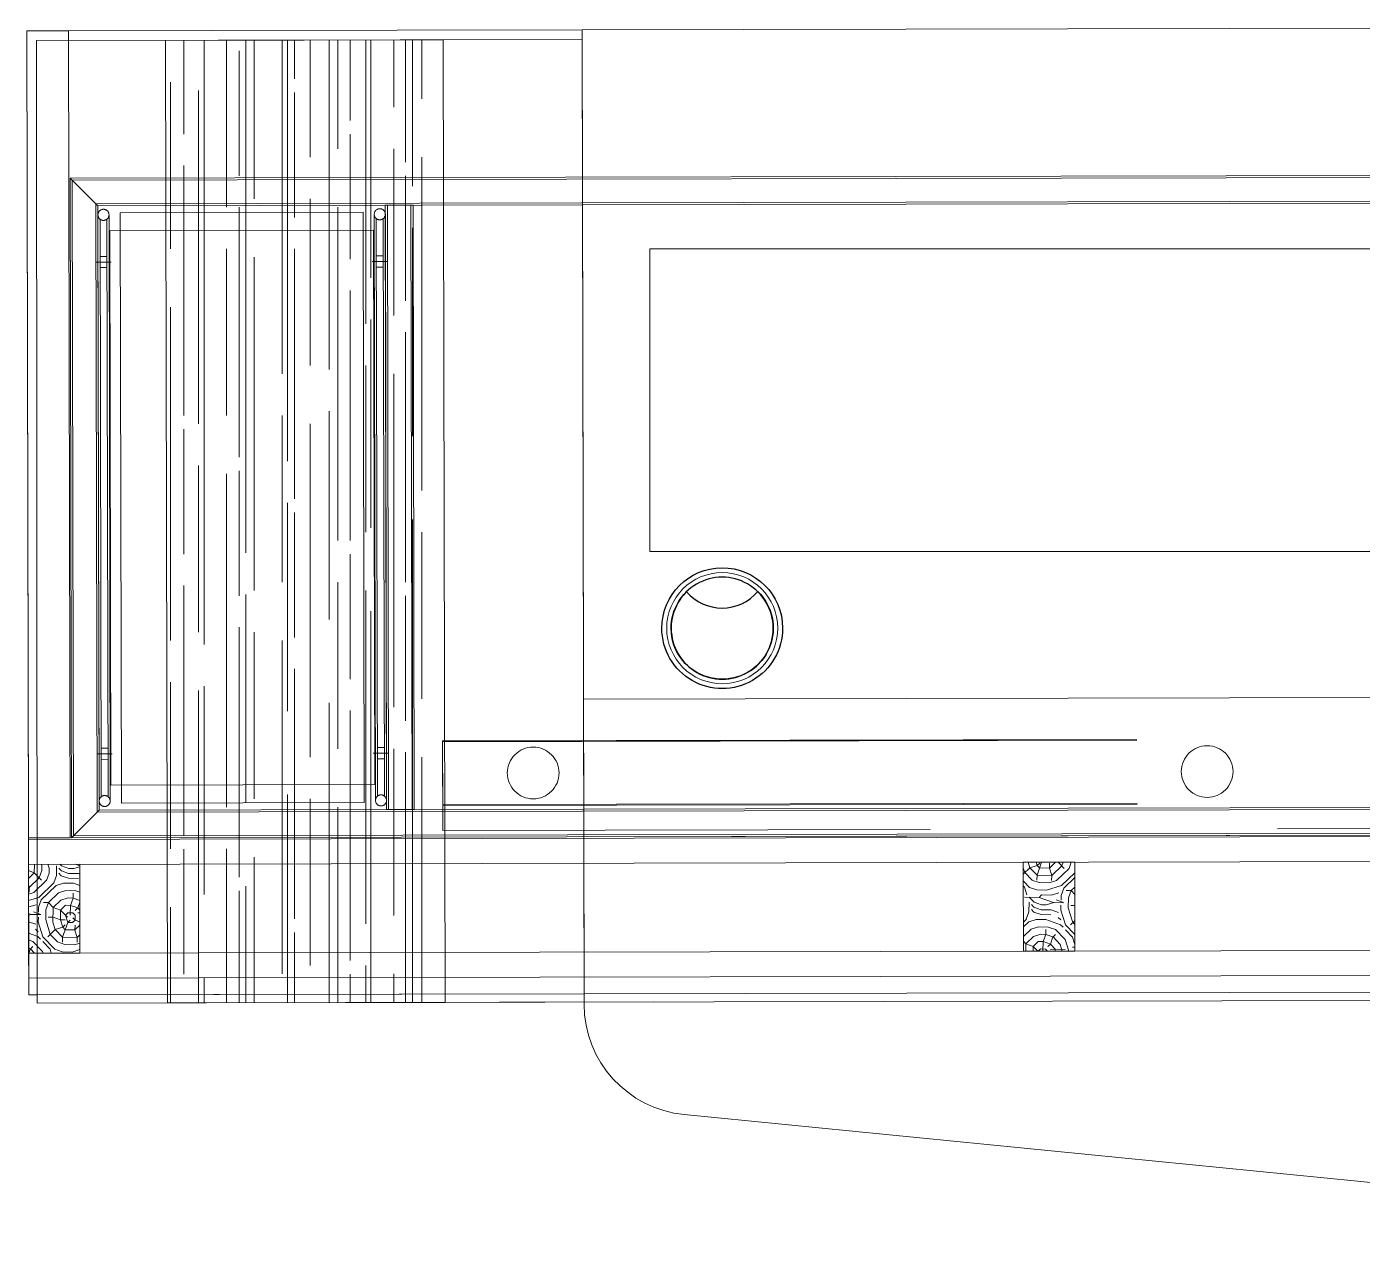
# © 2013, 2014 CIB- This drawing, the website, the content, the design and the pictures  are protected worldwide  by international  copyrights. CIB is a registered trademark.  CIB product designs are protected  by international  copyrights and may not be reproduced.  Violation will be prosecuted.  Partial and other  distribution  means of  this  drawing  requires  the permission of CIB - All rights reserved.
# Model space of a CAD drawing. Header units: inches. Extents: x 78 to 199, y 70 to 92.
# Drawn here: x 94.101 to 95.063, y 76.426 to 77.308 of the extents above; entities that cross this region are included whole.
import ezdxf
from ezdxf.enums import TextEntityAlignment as Align

# ---------------------------------------------------------------- set-up
doc = ezdxf.new("R2010")
doc.units = ezdxf.units.IN
doc.header["$MEASUREMENT"] = 0
for name, pattern in [('ACAD_ISO02W100', [15, 12, -3]), ('DASHED', [0.75, 0.5, -0.25]), ('DGN Style 5', [15.868117, 6.800621, -9.067495])]:
    doc.linetypes.add(name, pattern=pattern)
for name, color, linetype in [('1501', 6, 'Continuous'), ('A002_Pen02', 2, 'Continuous'), ('DIM', 152, 'Continuous')]:
    doc.layers.add(name, color=color, linetype=linetype)
for name, color, linetype, lineweight in [('A-FURNITURE', 2, 'Continuous', 0), ('FURN-LIGHT-EEE', 2, 'Continuous', 18), ('HATCH-EEE', 6, 'Continuous', 9)]:
    doc.layers.add(name, color=color, linetype=linetype, lineweight=lineweight)
doc.layers.add('GOLDCLADDING', color=7, linetype='Continuous', true_color=0xffc20a)
doc.styles.add('ROMANS', font='romans.shx')

# ---------------------------------------------------------------- blocks, each defined once
blk = doc.blocks.new('YJYJJYJTYJTY')
at = {"color": 252, "lineweight": 0, "ltscale": 3}
for p, q in [((-1.1351, 4.42137, -0.07909), (-0.7351, 4.42219, -0.07909)), ((-1.13366, 3.72736, -0.07909), (-1.1351, 4.42137, -0.07909)), ((-1.12808, 4.41438, -0.07909), (-0.73508, 4.41519, -0.07909)), ((-1.03508, 4.41457, -0.07909), (-0.83508, 4.41498, -0.07909)), ((-0.83508, 4.41498, -0.07909), (-0.83365, 3.72199, -0.07909)), ((0.3349, 4.42441, -0.07909), (-0.7351, 4.42219, -0.07909)), ((-0.7351, 4.42219, -0.07909), (-0.73366, 3.72819, -0.07909)), ((-0.7351, 4.42219, -0.07909), (-0.73389, 3.84119, -0.07909)), ((-0.73508, 4.41519, -0.07909), (-0.7351, 4.42219, -0.07909)), ((-0.73508, 4.41519, -0.07909), (-0.73366, 3.72819, -0.07909)), ((-1.12766, 3.72738, -0.07909), (-1.12808, 4.41438, -0.07909)), ((-1.03365, 3.72157, -0.07909), (-1.03508, 4.41457, -0.07909)), ((-0.73389, 3.84119, -0.07909), (0.3361, 3.84341, -0.07909)), ((-0.73366, 3.72819, -0.07909), (-1.13366, 3.72736, -0.07909)), ((-0.73366, 3.72819, -0.07909), (-1.12766, 3.72738, -0.07909)), ((-0.68365, 3.7223, -0.07909), (-1.12765, 3.72138, -0.07909)), ((-0.83365, 3.72199, -0.07909), (-1.03365, 3.72157, -0.07909))]:
    blk.add_line(p, q, dxfattribs=at)
at = {"color": 252, "linetype": 'DASHED', "lineweight": 0, "ltscale": 30}
for p, q in [((-1.1351, 4.42136, -0.07909), (-1.1051, 4.42142, -0.07909)), ((-1.13389, 3.84036, -0.07909), (-1.1351, 4.42136, -0.07909)), ((-1.1051, 4.42142, -0.07909), (-1.10389, 3.84043, -0.07909)), ((0.33611, 3.84241, -0.07909), (-1.13389, 3.83936, -0.07909)), ((-1.10389, 3.84043, -0.07909), (-1.13389, 3.84036, -0.07909)), ((-1.13389, 3.83936, -0.07909), (-1.13385, 3.82136, -0.07909)), ((-1.13385, 3.82136, -0.07909), (0.33614, 3.82441, -0.07909)), ((-1.09685, 3.82144, -0.07909), (-1.13385, 3.82136, -0.07909)), ((-1.13385, 3.82136, -0.07909), (-1.13372, 3.75736, -0.07909)), ((-1.09672, 3.75744, -0.07909), (-1.09685, 3.82144, -0.07909)), ((-0.41736, 3.82285, -0.07909), (-0.38036, 3.82292, -0.07909)), ((-0.41722, 3.75885, -0.07909), (-0.41736, 3.82285, -0.07909)), ((-0.38036, 3.82292, -0.07909), (-0.38022, 3.75892, -0.07909)), ((-1.13372, 3.75736, -0.07909), (0.33628, 3.76041, -0.07909)), ((-1.13372, 3.75736, -0.07909), (-1.09672, 3.75744, -0.07909)), ((-1.13368, 3.73936, -0.07909), (-1.13372, 3.75736, -0.07909)), ((-0.38022, 3.75892, -0.07909), (-0.41722, 3.75885, -0.07909)), ((0.33631, 3.74241, -0.07909), (-1.13368, 3.73936, -0.07909)), ((0.33631, 3.74241, -0.07909), (-1.13368, 3.73936, -0.07909)), ((-1.13368, 3.73936, -0.07909), (-1.13366, 3.72736, -0.07909)), ((-1.13366, 3.72736, -0.07909), (-1.12766, 3.72738, -0.07909)), ((-1.12766, 3.72738, -0.07909), (-1.12765, 3.72138, -0.07909)), ((-1.12765, 3.72138, -0.07909), (0.33035, 3.7244, -0.07909)), ((-0.73366, 3.72819, -0.07909), (0.33034, 3.7304, -0.07909))]:
    blk.add_line(p, q, dxfattribs=at)
at = {"color": 252, "linetype": 'ACAD_ISO02W100', "lineweight": 0, "ltscale": 3}
for p, q in [((-1.10388, 4.31543, -0.07909), (0.30412, 4.31834, -0.07909)), ((-1.08384, 4.29547, -0.07909), (-1.10388, 4.31543, -0.07909)), ((-1.10289, 3.84043, -0.07909), (-1.10388, 4.31543, -0.07909)), ((-1.10237, 4.31393, -0.07909), (0.30262, 4.31684, -0.07909)), ((-1.1014, 3.84193, -0.07909), (-1.10237, 4.31393, -0.07909)), ((-1.08534, 4.29697, -0.07909), (0.28566, 4.2998, -0.07909)), ((-1.08443, 3.85897, -0.07909), (-1.08534, 4.29697, -0.07909)), ((-1.08384, 4.29547, -0.07909), (0.28416, 4.2983, -0.07909)), ((-1.08293, 3.86047, -0.07909), (-1.08384, 4.29547, -0.07909)), ((-0.85684, 4.29594, -0.07909), (-0.87684, 4.2959, -0.07909)), ((-0.87684, 4.2959, -0.07909), (-0.87594, 3.8609, -0.07909)), ((-0.87444, 3.8609, -0.07909), (-0.87534, 4.2959, -0.07909)), ((-0.85744, 3.86094, -0.07909), (-0.85834, 4.29594, -0.07909)), ((-0.85594, 3.86094, -0.07909), (-0.85684, 4.29594, -0.07909)), ((-1.08293, 3.86047, -0.07909), (-1.10289, 3.84043, -0.07909)), ((0.28657, 3.86181, -0.07909), (-1.08443, 3.85897, -0.07909)), ((0.28506, 3.8633, -0.07909), (-1.08293, 3.86047, -0.07909)), ((-0.87594, 3.8609, -0.07909), (-0.85594, 3.86094, -0.07909)), ((0.3051, 3.84334, -0.07909), (-1.10289, 3.84043, -0.07909)), ((0.3036, 3.84484, -0.07909), (-1.1014, 3.84193, -0.07909))]:
    blk.add_line(p, q, dxfattribs=at)
at = {"color": 252, "linetype": 'DGN Style 5', "lineweight": 0, "ltscale": 3}
for p, q in [((-1.06782, 4.2905, -0.07909), (-0.89282, 4.29086, -0.07909)), ((-1.06695, 3.8655, -0.07909), (-1.06782, 4.2905, -0.07909)), ((-0.89282, 4.29086, -0.07909), (-0.89195, 3.86586, -0.07909)), ((-1.08295, 3.86697, -0.07909), (-1.08382, 4.28897, -0.07909)), ((-1.08146, 3.8701, -0.07909), (-1.08231, 4.28585, -0.07909)), ((-1.07732, 4.28586, -0.07909), (-1.07646, 3.87011, -0.07909)), ((-1.07582, 4.28898, -0.07909), (-1.07495, 3.86699, -0.07909)), ((-0.88482, 4.28938, -0.07909), (-0.88395, 3.86738, -0.07909)), ((-0.88331, 4.28626, -0.07909), (-0.88245, 3.87051, -0.07909)), ((-0.87746, 3.87052, -0.07909), (-0.87831, 4.28627, -0.07909)), ((-0.87595, 3.8674, -0.07909), (-0.87682, 4.2894, -0.07909)), ((-1.0753, 4.27749, -0.07909), (-0.8853, 4.27788, -0.07909)), ((-1.07447, 3.87849, -0.07909), (-1.0753, 4.27749, -0.07909)), ((-0.8853, 4.27788, -0.07909), (-0.88447, 3.87888, -0.07909)), ((-1.07425, 4.25499, -0.07909), (-1.08525, 4.25497, -0.07909)), ((-0.88625, 4.25538, -0.07909), (-0.87525, 4.2554, -0.07909)), ((-1.07352, 3.90099, -0.07909), (-1.08452, 3.90096, -0.07909)), ((-0.88552, 3.90138, -0.07909), (-0.87452, 3.9014, -0.07909)), ((-0.88447, 3.87888, -0.07909), (-1.07447, 3.87849, -0.07909)), ((-1.08145, 3.8701, -0.07909), (-1.08146, 3.8701, -0.07909)), ((-0.87746, 3.87052, -0.07909), (-0.87746, 3.87052, -0.07909)), ((-0.89195, 3.86586, -0.07909), (-1.06695, 3.8655, -0.07909))]:
    blk.add_line(p, q, dxfattribs=at)
at = {"color": 252, "linetype": 'DASHED', "lineweight": 0}
for p, q in [((-0.83554, 3.91029, -0.07909), (0.26555, 3.91256, -0.07909)), ((-0.83554, 3.90997, -0.07909), (0.26555, 3.91223, -0.07909)), ((-0.83554, 3.90997, -0.07909), (0.26555, 3.91223, -0.07909)), ((-0.83554, 3.90964, -0.07909), (0.26555, 3.91191, -0.07909)), ((-0.83554, 3.91029, -0.07909), (-0.83544, 3.86375, -0.07909)), ((-0.8354, 3.84579, -0.07909), (-0.83553, 3.9085, -0.07909)), ((-0.83544, 3.8644, -0.07909), (0.26565, 3.86667, -0.07909)), ((-0.83544, 3.86375, -0.07909), (0.26565, 3.86602, -0.07909)), ((0.26568, 3.84805, -0.07909), (-0.8354, 3.84579, -0.07909))]:
    blk.add_line(p, q, dxfattribs=at)
at = {"color": 252, "linetype": 'Continuous', "lineweight": 0}
for p, q in [((-1.1295, 3.82137, -0.07909), (-1.12962, 3.81534, -0.07909)), ((-1.12447, 3.82138, -0.07909), (-1.12421, 3.82054, -0.07909)), ((-1.12421, 3.82054, -0.07909), (-1.12428, 3.817, -0.07909)), ((-1.11979, 3.82139, -0.07909), (-1.11894, 3.81867, -0.07909)), ((-1.11895, 3.81867, -0.07909), (-1.11901, 3.81513, -0.07909)), ((-1.11361, 3.82033, -0.07909), (-1.11375, 3.81326, -0.07909)), ((-1.11118, 3.82141, -0.07909), (-1.11007, 3.82027, -0.07909)), ((-1.11008, 3.82027, -0.07909), (-1.10482, 3.81839, -0.07909)), ((-1.10126, 3.81833, -0.07909), (-1.09685, 3.8197, -0.07909)), ((-1.10001, 3.82143, -0.07909), (-1.09685, 3.82031, -0.07909)), ((-0.41735, 3.81889, -0.07909), (-0.41628, 3.81548, -0.07909)), ((-0.41268, 3.81895, -0.07909), (-0.41734, 3.81447, -0.07909)), ((-0.4139, 3.82285, -0.07909), (-0.41268, 3.81894, -0.07909)), ((-0.41268, 3.81895, -0.07909), (-0.40748, 3.81354, -0.07909)), ((-0.41267, 3.81895, -0.07909), (-0.40734, 3.82061, -0.07909)), ((-0.40805, 3.82287, -0.07909), (-0.40734, 3.82061, -0.07909)), ((-0.40417, 3.82287, -0.07909), (-0.40749, 3.81353, -0.07909)), ((-0.40554, 3.82234, -0.07909), (-0.40734, 3.82061, -0.07909)), ((-0.40734, 3.82061, -0.07909), (-0.40561, 3.81881, -0.07909)), ((-0.4056, 3.81881, -0.07909), (-0.39853, 3.81867, -0.07909)), ((-0.39415, 3.8229, -0.07909), (-0.39854, 3.81867, -0.07909)), ((-0.39847, 3.8222, -0.07909), (-0.39854, 3.81867, -0.07909)), ((-0.39854, 3.81867, -0.07909), (-0.39687, 3.81333, -0.07909)), ((-0.38967, 3.82027, -0.07909), (-0.39688, 3.81333, -0.07909)), ((-0.3922, 3.8229, -0.07909), (-0.38794, 3.81846, -0.07909)), ((-0.38874, 3.82291, -0.07909), (-0.38968, 3.82026, -0.07909)), ((-0.3828, 3.82292, -0.07909), (-0.38441, 3.81839, -0.07909)), ((-1.13384, 3.81684, -0.07909), (-1.12963, 3.81534, -0.07909)), ((-1.12962, 3.81534, -0.07909), (-1.13383, 3.81129, -0.07909)), ((-1.12615, 3.81174, -0.07909), (-1.13336, 3.80481, -0.07909)), ((-1.12089, 3.80987, -0.07909), (-1.1299, 3.8012, -0.07909)), ((-1.12962, 3.81534, -0.07909), (-1.12442, 3.80994, -0.07909)), ((-1.12429, 3.817, -0.07909), (-1.12616, 3.81173, -0.07909)), ((-1.11902, 3.81513, -0.07909), (-1.12089, 3.80986, -0.07909)), ((-1.11376, 3.81326, -0.07909), (-1.11563, 3.80799, -0.07909)), ((-1.11194, 3.815, -0.07909), (-1.11021, 3.8132, -0.07909)), ((-1.11188, 3.81853, -0.07909), (-1.11014, 3.81673, -0.07909)), ((-1.11022, 3.8132, -0.07909), (-1.10495, 3.81132, -0.07909)), ((-1.11015, 3.81673, -0.07909), (-1.10489, 3.81486, -0.07909)), ((-1.10494, 3.81133, -0.07909), (-1.09787, 3.81119, -0.07909)), ((-1.10487, 3.81486, -0.07909), (-1.0978, 3.81472, -0.07909)), ((-1.1048, 3.81839, -0.07909), (-1.10127, 3.81833, -0.07909)), ((-1.09782, 3.81472, -0.07909), (-1.09684, 3.81437, -0.07909)), ((-0.41733, 3.80935, -0.07909), (-0.41296, 3.80481, -0.07909)), ((-0.41628, 3.81548, -0.07909), (-0.41108, 3.81008, -0.07909)), ((-0.4111, 3.81008, -0.07909), (-0.40583, 3.8082, -0.07909)), ((-0.40748, 3.81354, -0.07909), (-0.40755, 3.81, -0.07909)), ((-0.40748, 3.81354, -0.07909), (-0.39687, 3.81333, -0.07909)), ((-0.39874, 3.80807, -0.07909), (-0.3934, 3.80973, -0.07909)), ((-0.39688, 3.81333, -0.07909), (-0.39695, 3.8098, -0.07909)), ((-0.3844, 3.81839, -0.07909), (-0.39341, 3.80973, -0.07909)), ((-0.38034, 3.81536, -0.07909), (-0.38994, 3.80613, -0.07909)), ((-0.38033, 3.8119, -0.07909), (-0.38821, 3.80432, -0.07909)), ((-1.13382, 3.80629, -0.07909), (-1.13336, 3.8048, -0.07909)), ((-1.13382, 3.80482, -0.07909), (-1.13336, 3.80481, -0.07909)), ((-1.13381, 3.79998, -0.07909), (-1.12989, 3.80121, -0.07909)), ((-1.13336, 3.8048, -0.07909), (-1.13343, 3.80127, -0.07909)), ((-1.11562, 3.808, -0.07909), (-1.12643, 3.7976, -0.07909)), ((-1.11388, 3.8062, -0.07909), (-1.1247, 3.7958, -0.07909)), ((-1.11222, 3.80086, -0.07909), (-1.11943, 3.79393, -0.07909)), ((-1.11388, 3.8062, -0.07909), (-1.10854, 3.80786, -0.07909)), ((-1.11221, 3.80086, -0.07909), (-1.10688, 3.80252, -0.07909)), ((-1.10854, 3.80786, -0.07909), (-1.10147, 3.80772, -0.07909)), ((-1.10688, 3.80252, -0.07909), (-1.09981, 3.80238, -0.07909)), ((-1.10162, 3.80065, -0.07909), (-1.10169, 3.79711, -0.07909)), ((-1.10149, 3.80772, -0.07909), (-1.09682, 3.80606, -0.07909)), ((-1.09982, 3.80238, -0.07909), (-1.09681, 3.80131, -0.07909)), ((-0.41732, 3.80574, -0.07909), (-0.41649, 3.80488, -0.07909)), ((-0.41649, 3.80487, -0.07909), (-0.41482, 3.79954, -0.07909)), ((-0.41297, 3.80481, -0.07909), (-0.4077, 3.80294, -0.07909)), ((-0.40768, 3.80294, -0.07909), (-0.40061, 3.8028, -0.07909)), ((-0.40581, 3.8082, -0.07909), (-0.39874, 3.80807, -0.07909)), ((-0.40061, 3.8028, -0.07909), (-0.38994, 3.80613, -0.07909)), ((-0.39714, 3.7992, -0.07909), (-0.39181, 3.80086, -0.07909)), ((-0.38822, 3.80432, -0.07909), (-0.39009, 3.79905, -0.07909)), ((-0.38647, 3.80252, -0.07909), (-0.38294, 3.80245, -0.07909)), ((-0.38295, 3.80245, -0.07909), (-0.38482, 3.79718, -0.07909)), ((-0.38032, 3.80498, -0.07909), (-0.38294, 3.80245, -0.07909)), ((-0.38294, 3.80245, -0.07909), (-0.38031, 3.79971, -0.07909)), ((-1.1338, 3.7953, -0.07909), (-1.12642, 3.7976, -0.07909)), ((-1.13379, 3.79067, -0.07909), (-1.13363, 3.79067, -0.07909)), ((-1.13363, 3.79067, -0.07909), (-1.12829, 3.79233, -0.07909)), ((-1.12657, 3.79053, -0.07909), (-1.12664, 3.78699, -0.07909)), ((-1.12471, 3.79579, -0.07909), (-1.12658, 3.79052, -0.07909)), ((-1.12296, 3.794, -0.07909), (-1.11942, 3.79393, -0.07909)), ((-1.11944, 3.79392, -0.07909), (-1.12131, 3.78865, -0.07909)), ((-1.11943, 3.79393, -0.07909), (-1.11596, 3.79032, -0.07909)), ((-1.11596, 3.79032, -0.07909), (-1.11617, 3.77972, -0.07909)), ((-1.11597, 3.79032, -0.07909), (-1.11071, 3.78845, -0.07909)), ((-1.11056, 3.79552, -0.07909), (-1.11596, 3.79032, -0.07909)), ((-1.10709, 3.79192, -0.07909), (-1.11069, 3.78845, -0.07909)), ((-1.11055, 3.79552, -0.07909), (-1.10521, 3.79719, -0.07909)), ((-1.10709, 3.79192, -0.07909), (-1.10355, 3.79185, -0.07909)), ((-1.10521, 3.79719, -0.07909), (-1.10168, 3.79712, -0.07909)), ((-1.10356, 3.79185, -0.07909), (-1.10369, 3.78478, -0.07909)), ((-1.10169, 3.79711, -0.07909), (-1.10357, 3.79184, -0.07909)), ((-1.10357, 3.79185, -0.07909), (-1.0983, 3.78998, -0.07909)), ((-1.1017, 3.79712, -0.07909), (-1.0968, 3.79538, -0.07909)), ((-1.09829, 3.78998, -0.07909), (-1.10009, 3.78824, -0.07909)), ((-1.0968, 3.79419, -0.07909), (-1.0983, 3.78997, -0.07909)), ((-1.09829, 3.78998, -0.07909), (-1.09679, 3.78841, -0.07909)), ((-0.41662, 3.79781, -0.07909), (-0.40602, 3.7976, -0.07909)), ((-0.41316, 3.7942, -0.07909), (-0.4133, 3.78713, -0.07909)), ((-0.41309, 3.79774, -0.07909), (-0.40963, 3.79413, -0.07909)), ((-0.41143, 3.7924, -0.07909), (-0.4097, 3.7906, -0.07909)), ((-0.40971, 3.7906, -0.07909), (-0.40444, 3.78873, -0.07909)), ((-0.40964, 3.79413, -0.07909), (-0.40437, 3.79226, -0.07909)), ((-0.40603, 3.7976, -0.07909), (-0.3955, 3.79386, -0.07909)), ((-0.40422, 3.79933, -0.07909), (-0.40602, 3.7976, -0.07909)), ((-0.40435, 3.79226, -0.07909), (-0.40082, 3.79219, -0.07909)), ((-0.40422, 3.79933, -0.07909), (-0.39715, 3.79919, -0.07909)), ((-0.40082, 3.7922, -0.07909), (-0.39548, 3.79386, -0.07909)), ((-0.39548, 3.79386, -0.07909), (-0.38841, 3.79372, -0.07909)), ((-0.39364, 3.79577, -0.07909), (-0.38837, 3.7939, -0.07909)), ((-0.39022, 3.79198, -0.07909), (-0.39029, 3.78845, -0.07909)), ((-0.39008, 3.79905, -0.07909), (-0.39015, 3.79552, -0.07909)), ((-0.38482, 3.79718, -0.07909), (-0.38495, 3.79011, -0.07909)), ((-0.38495, 3.79011, -0.07909), (-0.38162, 3.77944, -0.07909)), ((-0.38315, 3.79185, -0.07909), (-0.38029, 3.79179, -0.07909)), ((-1.13378, 3.78597, -0.07909), (-1.13198, 3.78533, -0.07909)), ((-1.13378, 3.78477, -0.07909), (-1.13197, 3.78533, -0.07909)), ((-1.13197, 3.78533, -0.07909), (-1.1249, 3.78519, -0.07909)), ((-1.13012, 3.78724, -0.07909), (-1.12485, 3.78537, -0.07909)), ((-1.12671, 3.78346, -0.07909), (-1.12677, 3.77992, -0.07909)), ((-1.1213, 3.78866, -0.07909), (-1.12144, 3.78159, -0.07909)), ((-1.12144, 3.78159, -0.07909), (-1.11811, 3.77091, -0.07909)), ((-1.11963, 3.78332, -0.07909), (-1.1161, 3.78325, -0.07909)), ((-1.11611, 3.78325, -0.07909), (-1.11084, 3.78138, -0.07909)), ((-1.1107, 3.78845, -0.07909), (-1.11083, 3.78138, -0.07909)), ((-1.11083, 3.78138, -0.07909), (-1.10729, 3.78131, -0.07909)), ((-1.11083, 3.78138, -0.07909), (-1.10917, 3.77604, -0.07909)), ((-1.11069, 3.78845, -0.07909), (-1.10584, 3.78341, -0.07909)), ((-1.10543, 3.78658, -0.07909), (-1.10723, 3.78485, -0.07909)), ((-1.10723, 3.78484, -0.07909), (-1.10556, 3.77951, -0.07909)), ((-1.10376, 3.78124, -0.07909), (-1.10557, 3.77951, -0.07909)), ((-1.10542, 3.78658, -0.07909), (-1.10189, 3.78651, -0.07909)), ((-1.10023, 3.78118, -0.07909), (-1.10203, 3.77944, -0.07909)), ((-1.10196, 3.78298, -0.07909), (-1.10023, 3.78118, -0.07909)), ((-1.10189, 3.78651, -0.07909), (-1.10016, 3.78471, -0.07909)), ((-1.10024, 3.78118, -0.07909), (-1.09677, 3.77994, -0.07909)), ((-1.10016, 3.78471, -0.07909), (-1.10023, 3.78117, -0.07909)), ((-1.09835, 3.78644, -0.07909), (-1.09678, 3.78641, -0.07909)), ((-0.41517, 3.78187, -0.07909), (-0.41727, 3.77985, -0.07909)), ((-0.41331, 3.78712, -0.07909), (-0.41518, 3.78186, -0.07909)), ((-0.41343, 3.78007, -0.07909), (-0.40809, 3.78173, -0.07909)), ((-0.4115, 3.78887, -0.07909), (-0.40977, 3.78706, -0.07909)), ((-0.40978, 3.78706, -0.07909), (-0.40451, 3.78519, -0.07909)), ((-0.4081, 3.78173, -0.07909), (-0.40103, 3.78159, -0.07909)), ((-0.40449, 3.78519, -0.07909), (-0.39742, 3.78506, -0.07909)), ((-0.40442, 3.78873, -0.07909), (-0.39735, 3.78859, -0.07909)), ((-0.40104, 3.78159, -0.07909), (-0.39051, 3.77785, -0.07909)), ((-0.39737, 3.78859, -0.07909), (-0.3921, 3.78672, -0.07909)), ((-0.39216, 3.78318, -0.07909), (-0.39043, 3.78138, -0.07909)), ((-0.39029, 3.78845, -0.07909), (-0.38696, 3.77777, -0.07909)), ((-0.38027, 3.78075, -0.07909), (-0.38343, 3.77771, -0.07909)), ((-1.13377, 3.78003, -0.07909), (-1.12859, 3.77819, -0.07909)), ((-1.13375, 3.77172, -0.07909), (-1.12699, 3.76932, -0.07909)), ((-1.12865, 3.77466, -0.07909), (-1.12691, 3.77286, -0.07909)), ((-1.12677, 3.77992, -0.07909), (-1.12344, 3.76925, -0.07909)), ((-1.11451, 3.77438, -0.07909), (-1.11991, 3.76918, -0.07909)), ((-1.11811, 3.77092, -0.07909), (-1.11291, 3.76551, -0.07909)), ((-1.11617, 3.77971, -0.07909), (-1.1145, 3.77438, -0.07909)), ((-1.11451, 3.77438, -0.07909), (-1.10931, 3.76898, -0.07909)), ((-1.1145, 3.77438, -0.07909), (-1.10916, 3.77605, -0.07909)), ((-1.10557, 3.7795, -0.07909), (-1.10932, 3.76897, -0.07909)), ((-1.10737, 3.77778, -0.07909), (-1.10917, 3.77605, -0.07909)), ((-1.10917, 3.77605, -0.07909), (-1.10744, 3.77424, -0.07909)), ((-1.10743, 3.77424, -0.07909), (-1.10036, 3.77411, -0.07909)), ((-1.10556, 3.77951, -0.07909), (-1.10202, 3.77944, -0.07909)), ((-1.1003, 3.77764, -0.07909), (-1.10037, 3.7741, -0.07909)), ((-1.09676, 3.77757, -0.07909), (-1.10037, 3.77411, -0.07909)), ((-1.10036, 3.7741, -0.07909), (-1.0987, 3.76876, -0.07909)), ((-1.09675, 3.77065, -0.07909), (-1.0987, 3.76877, -0.07909)), ((-0.41344, 3.78006, -0.07909), (-0.41726, 3.77639, -0.07909)), ((-0.41178, 3.77473, -0.07909), (-0.41724, 3.76947, -0.07909)), ((-0.41177, 3.77473, -0.07909), (-0.40643, 3.77639, -0.07909)), ((-0.4101, 3.76939, -0.07909), (-0.40477, 3.77106, -0.07909)), ((-0.40643, 3.77639, -0.07909), (-0.39936, 3.77625, -0.07909)), ((-0.40477, 3.77105, -0.07909), (-0.40123, 3.77098, -0.07909)), ((-0.40125, 3.77098, -0.07909), (-0.40312, 3.76571, -0.07909)), ((-0.40125, 3.77098, -0.07909), (-0.39598, 3.76911, -0.07909)), ((-0.40117, 3.77452, -0.07909), (-0.40124, 3.77098, -0.07909)), ((-0.39938, 3.77625, -0.07909), (-0.39411, 3.77438, -0.07909)), ((-0.39417, 3.77085, -0.07909), (-0.39597, 3.76911, -0.07909)), ((-0.3941, 3.77438, -0.07909), (-0.38717, 3.76717, -0.07909)), ((-0.3905, 3.77785, -0.07909), (-0.38876, 3.77605, -0.07909)), ((-0.38703, 3.77424, -0.07909), (-0.38183, 3.76884, -0.07909)), ((-0.38696, 3.77778, -0.07909), (-0.38025, 3.7708, -0.07909)), ((-0.38163, 3.77944, -0.07909), (-0.38026, 3.77803, -0.07909)), ((-1.13374, 3.76697, -0.07909), (-1.1306, 3.76585, -0.07909)), ((-1.13373, 3.76104, -0.07909), (-1.13247, 3.76059, -0.07909)), ((-1.13065, 3.76232, -0.07909), (-1.13246, 3.76059, -0.07909)), ((-1.13059, 3.76585, -0.07909), (-1.12365, 3.75865, -0.07909)), ((-1.12698, 3.76932, -0.07909), (-1.12525, 3.76752, -0.07909)), ((-1.12352, 3.76572, -0.07909), (-1.11832, 3.76031, -0.07909)), ((-1.12345, 3.76925, -0.07909), (-1.11478, 3.76024, -0.07909)), ((-1.11292, 3.76551, -0.07909), (-1.10765, 3.76364, -0.07909)), ((-1.10931, 3.76897, -0.07909), (-1.10938, 3.76544, -0.07909)), ((-1.1093, 3.76898, -0.07909), (-1.0987, 3.76877, -0.07909)), ((-1.10764, 3.76364, -0.07909), (-1.10057, 3.7635, -0.07909)), ((-1.10057, 3.7635, -0.07909), (-1.09674, 3.7647, -0.07909)), ((-1.0987, 3.76877, -0.07909), (-1.09877, 3.76523, -0.07909)), ((-0.41724, 3.76598, -0.07909), (-0.41552, 3.76419, -0.07909)), ((-0.41552, 3.76419, -0.07909), (-0.41562, 3.75885, -0.07909)), ((-0.41553, 3.76419, -0.07909), (-0.41026, 3.76232, -0.07909)), ((-0.41011, 3.76939, -0.07909), (-0.41552, 3.76419, -0.07909)), ((-0.41025, 3.76232, -0.07909), (-0.41032, 3.75886, -0.07909)), ((-0.40665, 3.76579, -0.07909), (-0.41025, 3.76232, -0.07909)), ((-0.41025, 3.76232, -0.07909), (-0.40693, 3.75887, -0.07909)), ((-0.40664, 3.76579, -0.07909), (-0.4031, 3.76572, -0.07909)), ((-0.40311, 3.76571, -0.07909), (-0.40324, 3.75888, -0.07909)), ((-0.40312, 3.76572, -0.07909), (-0.39785, 3.76385, -0.07909)), ((-0.39784, 3.76385, -0.07909), (-0.39964, 3.76211, -0.07909)), ((-0.39598, 3.76911, -0.07909), (-0.39785, 3.76384, -0.07909)), ((-0.39784, 3.76385, -0.07909), (-0.39438, 3.76024, -0.07909)), ((-0.39597, 3.76911, -0.07909), (-0.39077, 3.76371, -0.07909)), ((-0.39077, 3.7637, -0.07909), (-0.38927, 3.75891, -0.07909)), ((-0.38717, 3.76717, -0.07909), (-0.38459, 3.75892, -0.07909)), ((-0.38196, 3.76177, -0.07909), (-0.38023, 3.76173, -0.07909)), ((-0.38183, 3.76883, -0.07909), (-0.38023, 3.76371, -0.07909)), ((-1.13247, 3.76058, -0.07909), (-1.13361, 3.75736, -0.07909)), ((-1.13246, 3.76059, -0.07909), (-1.12937, 3.75737, -0.07909)), ((-1.12365, 3.75864, -0.07909), (-1.12326, 3.75739, -0.07909)), ((-1.11831, 3.76031, -0.07909), (-1.11741, 3.7574, -0.07909)), ((-1.11479, 3.76024, -0.07909), (-1.10952, 3.75837, -0.07909)), ((-1.10951, 3.75837, -0.07909), (-1.10244, 3.75823, -0.07909)), ((-1.10244, 3.75824, -0.07909), (-1.09673, 3.76002, -0.07909)), ((-0.40498, 3.76045, -0.07909), (-0.40662, 3.75887, -0.07909)), ((-0.40498, 3.76045, -0.07909), (-0.40144, 3.76038, -0.07909)), ((-0.40145, 3.76038, -0.07909), (-0.40001, 3.75888, -0.07909)), ((-0.39791, 3.76031, -0.07909), (-0.3873, 3.7601, -0.07909)), ((-0.39438, 3.76024, -0.07909), (-0.3944, 3.7589, -0.07909))]:
    blk.add_line(p, q, dxfattribs=at)
at = {"color": 252, "linetype": 'DGN Style 5', "lineweight": 0, "ltscale": 3}
for centre in [(-1.07982, 4.28898, -0.07909), (-0.88082, 4.28939, -0.07909), (-1.07895, 3.86698, -0.07909), (-0.87995, 3.86739, -0.07909)]:
    blk.add_circle(centre, 0.004, dxfattribs=at)
at = {"color": 252, "linetype": 'ACAD_ISO02W100', "lineweight": 0, "ltscale": 3}
blk.add_circle((-0.6342, 3.9914, -0.07909), 0.04, dxfattribs=at)
at = {"color": 252, "linetype": 'DASHED', "lineweight": 0}
for centre in [(-0.77034, 3.88715, -0.07909), (-0.28495, 3.88816, -0.07909)]:
    blk.add_circle(centre, 0.01862, dxfattribs=at)
at = {"color": 252, "linetype": 'DGN Style 5', "lineweight": 0, "ltscale": 3}
for centre, start, end in [((-1.07982, 4.28898, -0.07909), 231.43615, 270.11833), ((-1.07982, 4.28898, -0.07909), 270.11833, 308.76029), ((-0.88082, 4.28939, -0.07909), 231.47638, 270.11833), ((-0.88082, 4.28939, -0.07909), 270.11833, 308.80052), ((-1.07895, 3.86698, -0.07909), 90.11833, 128.76029), ((-1.07895, 3.86698, -0.07909), 51.47638, 90.11833), ((-0.87995, 3.86739, -0.07909), 90.11833, 128.76029), ((-0.87995, 3.86739, -0.07909), 51.47638, 90.11833)]:
    blk.add_arc(centre, 0.004, start, end, dxfattribs=at)
at = {"layer": '1501', "color": 252, "elevation": -0.07909}
blk.add_lwpolyline([(-0.65988, 4.01767, 0.461701), (-0.60864, 4.01778, -2.461701)], format="xyb", close=True, dxfattribs=at)
at = {"layer": 'A-FURNITURE', "color": 252}
for p, q in [((0.09875, 4.26452, -0.07909), (-0.68637, 4.26452, -0.07909)), ((-0.68637, 4.26452, -0.07909), (-0.68637, 4.04664, -0.07909)), ((-0.68637, 4.04664, -0.07909), (0.09875, 4.04664, -0.07909))]:
    blk.add_line(p, q, dxfattribs=at)
at = {"layer": 'A002_Pen02', "color": 252, "linetype": 'DGN Style 5', "lineweight": 0}
for p, q in [((-1.07726, 4.25898, -0.07909), (-1.08226, 4.25897, -0.07909)), ((-0.88326, 4.25938, -0.07909), (-0.87826, 4.25939, -0.07909)), ((-1.07724, 4.25098, -0.07909), (-1.08224, 4.25097, -0.07909)), ((-0.88324, 4.25138, -0.07909), (-0.87824, 4.25139, -0.07909)), ((-0.88253, 3.90538, -0.07909), (-0.87753, 3.90539, -0.07909)), ((-1.07653, 3.90498, -0.07909), (-1.08153, 3.90497, -0.07909)), ((-1.07651, 3.89698, -0.07909), (-1.08151, 3.89697, -0.07909)), ((-0.88251, 3.89738, -0.07909), (-0.87751, 3.89739, -0.07909))]:
    blk.add_line(p, q, dxfattribs=at)
at = {"layer": 'DIM', "color": 252, "elevation": -0.07909}
for points in [[(-0.5907, 3.99149, -1), (-0.6777, 3.99131, -1)], [(-0.67094, 3.99132, 1), (-0.59747, 3.99148, 1)]]:
    blk.add_lwpolyline(points, format="xyb", close=True, dxfattribs=at)
at = {"layer": 'FURN-LIGHT-EEE', "color": 252, "lineweight": 0}
for p, q in [((0.3659, 3.94247, -0.07909), (-0.7341, 3.94019, -0.07909)), ((-0.7341, 3.94019, -0.07909), (-0.73364, 3.72064, -0.07909)), ((0.33271, 3.54281, -0.07909), (-0.66152, 3.6412, -0.07909))]:
    blk.add_line(p, q, dxfattribs=at)
blk.add_arc((-0.65364, 3.72081, -0.07909), 0.08, 180.11863, 264.34818, dxfattribs=at)
at = {"layer": 'HATCH-EEE', "color": 252, "linetype": 'Continuous', "lineweight": 0, "ltscale": 0.01}
for p, q in [((-1.03153, 4.41455, -0.14159), (-1.03153, 4.41458, -0.14159)), ((-1.02193, 4.34705, -0.14159), (-1.02193, 4.4146, -0.14159)), ((-1.00723, 3.97955, -0.14159), (-1.00723, 4.41463, -0.14159)), ((-0.99133, 4.29455, -0.14159), (-0.99133, 4.41466, -0.14159)), ((-0.98203, 4.31705, -0.14159), (-0.98203, 4.40705, -0.14159)), ((-0.97723, 4.04555, -0.14159), (-0.97723, 4.41469, -0.14159)), ((-0.97123, 4.30055, -0.14159), (-0.97123, 4.4147, -0.14159)), ((-0.95113, 4.17455, -0.14159), (-0.95113, 4.41455, -0.14159)), ((-0.94723, 4.11155, -0.14159), (-0.94723, 4.41475, -0.14159)), ((-0.94213, 4.38695, -0.14159), (-0.94213, 4.41476, -0.14159)), ((-0.93103, 4.33055, -0.14159), (-0.93103, 4.41479, -0.14159)), ((-0.91723, 4.17755, -0.14159), (-0.91723, 4.41481, -0.14159)), ((-0.91093, 4.33655, -0.14159), (-0.91093, 4.41483, -0.14159)), ((-0.90223, 4.35695, -0.14159), (-0.90223, 4.41485, -0.14159)), ((-0.89083, 4.21055, -0.14159), (-0.89083, 4.41487, -0.14159)), ((-0.88723, 4.24355, -0.14159), (-0.88723, 4.41488, -0.14159)), ((-0.87073, 4.36655, -0.14159), (-0.87073, 4.41491, -0.14159)), ((-0.86233, 4.32695, -0.14159), (-0.86233, 4.41493, -0.14159)), ((-0.85723, 4.30955, -0.14159), (-0.85723, 4.41494, -0.14159)), ((-0.85063, 4.37255, -0.14159), (-0.85063, 4.41495, -0.14159)), ((-1.03153, 4.26455, -0.14159), (-1.03153, 4.38455, -0.14159)), ((-1.01143, 4.13855, -0.14159), (-1.01143, 4.37855, -0.14159)), ((-0.94213, 4.28705, -0.14159), (-0.94213, 4.37705, -0.14159)), ((-0.90223, 4.25705, -0.14159), (-0.90223, 4.34705, -0.14159)), ((-0.87073, 4.21655, -0.14159), (-0.87073, 4.33655, -0.14159)), ((-0.85063, 4.09055, -0.14159), (-0.85063, 4.33055, -0.14159)), ((-1.02193, 4.14455, -0.14159), (-1.02193, 4.32455, -0.14159)), ((-0.86233, 4.22705, -0.14159), (-0.86233, 4.31705, -0.14159)), ((-0.93103, 4.18055, -0.14159), (-0.93103, 4.30055, -0.14159)), ((-0.98203, 4.11455, -0.14159), (-0.98203, 4.29455, -0.14159)), ((-0.91093, 4.05455, -0.14159), (-0.91093, 4.29455, -0.14159)), ((-0.85723, 4.12955, -0.14159), (-0.85723, 4.27955, -0.14159)), ((-0.99133, 4.14455, -0.14159), (-0.99133, 4.26455, -0.14159)), ((-0.94213, 4.08455, -0.14159), (-0.94213, 4.26455, -0.14159)), ((-0.97123, 4.01855, -0.14159), (-0.97123, 4.25855, -0.14159)), ((-0.90223, 4.05455, -0.14159), (-0.90223, 4.23455, -0.14159)), ((-1.03153, 3.98255, -0.14159), (-1.03153, 4.22255, -0.14159)), ((-0.88723, 4.06355, -0.14159), (-0.88723, 4.21355, -0.14159)), ((-0.86233, 4.02455, -0.14159), (-0.86233, 4.20455, -0.14159)), ((-0.89083, 4.06055, -0.14159), (-0.89083, 4.18055, -0.14159)), ((-0.87073, 3.93455, -0.14159), (-0.87073, 4.17455, -0.14159)), ((-0.91723, 3.99755, -0.14159), (-0.91723, 4.14755, -0.14159)), ((-0.95113, 4.02455, -0.14159), (-0.95113, 4.14455, -0.14159)), ((-0.93103, 3.89855, -0.14159), (-0.93103, 4.13855, -0.14159)), ((-1.02193, 4.04465, -0.14159), (-1.02193, 4.13465, -0.14159)), ((-1.01143, 3.98855, -0.14159), (-1.01143, 4.10855, -0.14159)), ((-0.99133, 3.86255, -0.14159), (-0.99133, 4.10255, -0.14159)), ((-0.98203, 4.01465, -0.14159), (-0.98203, 4.10465, -0.14159)), ((-0.94723, 3.93155, -0.14159), (-0.94723, 4.08155, -0.14159)), ((-0.94213, 3.98465, -0.14159), (-0.94213, 4.07465, -0.14159)), ((-0.85723, 3.72194, -0.14159), (-0.85723, 4.06955, -0.14159)), ((-0.85063, 3.94055, -0.14159), (-0.85063, 4.06055, -0.14159)), ((-0.90223, 3.95465, -0.14159), (-0.90223, 4.04465, -0.14159)), ((-1.02193, 3.84215, -0.14159), (-1.02193, 4.02215, -0.14159)), ((-0.91093, 3.90455, -0.14159), (-0.91093, 4.02455, -0.14159)), ((-0.97723, 3.86555, -0.14159), (-0.97723, 4.01555, -0.14159)), ((-0.89083, 3.77855, -0.14159), (-0.89083, 4.01855, -0.14159)), ((-0.86233, 3.92465, -0.14159), (-0.86233, 4.01465, -0.14159)), ((-0.88723, 3.72187, -0.14159), (-0.88723, 4.00355, -0.14159)), ((-0.98203, 3.81215, -0.14159), (-0.98203, 3.99215, -0.14159)), ((-0.97123, 3.86855, -0.14159), (-0.97123, 3.98855, -0.14159)), ((-0.95113, 3.74255, -0.14159), (-0.95113, 3.98255, -0.14159)), ((-0.94213, 3.78215, -0.14159), (-0.94213, 3.96215, -0.14159)), ((-1.03153, 3.83255, -0.14159), (-1.03153, 3.95255, -0.14159)), ((-1.01143, 3.72162, -0.14159), (-1.01143, 3.94655, -0.14159)), ((-1.00723, 3.79955, -0.14159), (-1.00723, 3.94955, -0.14159)), ((-0.91723, 3.72181, -0.14159), (-0.91723, 3.93755, -0.14159)), ((-0.90223, 3.75215, -0.14159), (-0.90223, 3.93215, -0.14159)), ((-0.87073, 3.78455, -0.14159), (-0.87073, 3.90455, -0.14159)), ((-0.86233, 3.72215, -0.14159), (-0.86233, 3.90215, -0.14159)), ((-0.85063, 3.72195, -0.14159), (-0.85063, 3.89855, -0.14159)), ((-0.94723, 3.72175, -0.14159), (-0.94723, 3.87155, -0.14159)), ((-0.93103, 3.74855, -0.14159), (-0.93103, 3.86855, -0.14159)), ((-0.91093, 3.72183, -0.14159), (-0.91093, 3.86255, -0.14159)), ((-1.02193, 3.74225, -0.14159), (-1.02193, 3.83225, -0.14159)), ((-0.99133, 3.72166, -0.14159), (-0.99133, 3.83255, -0.14159)), ((-0.97123, 3.7217, -0.14159), (-0.97123, 3.82655, -0.14159)), ((-0.98203, 3.72168, -0.14159), (-0.98203, 3.80225, -0.14159)), ((-0.97723, 3.72169, -0.14159), (-0.97723, 3.80555, -0.14159)), ((-1.03153, 3.72158, -0.14159), (-1.03153, 3.79055, -0.14159)), ((-0.94213, 3.72176, -0.14159), (-0.94213, 3.77225, -0.14159)), ((-0.90223, 3.72184, -0.14159), (-0.90223, 3.74225, -0.14159)), ((-0.89083, 3.72187, -0.14159), (-0.89083, 3.74855, -0.14159)), ((-0.87073, 3.72191, -0.14159), (-0.87073, 3.74255, -0.14159)), ((-1.00723, 3.72163, -0.14159), (-1.00723, 3.73955, -0.14159))]:
    blk.add_line(p, q, dxfattribs=at)
at = {"color": 252, "style": 'ROMANS'}
for p in [(4.77318, 7.30599, -0.07909), (-4.23063, 7.17384, -0.07909), (-4.30223, 3.77171, -0.07909), (1.36363, 2.24315, -0.07909)]:
    blk.add_attdef('ELEV', text='', height=0.10354, dxfattribs=at).set_placement(p, align=Align.BOTTOM_LEFT)
for p in [(4.77318, 7.23716, -0.07909), (-4.23063, 7.10502, -0.07909), (-4.30223, 3.70288, -0.07909), (1.36363, 2.17433, -0.07909)]:
    blk.add_attdef('LEVEL', text='', height=0.10354, dxfattribs=at).set_placement(p, align=Align.TOP_LEFT)

msp = doc.modelspace()

# ---------------------------------------------------------------- block references
at = {"layer": 'GOLDCLADDING'}
msp.add_blockref('YJYJJYJTYJTY', (95.23646, 72.88351, 0.07909), dxfattribs=at)

doc.saveas('drawing.dxf')
